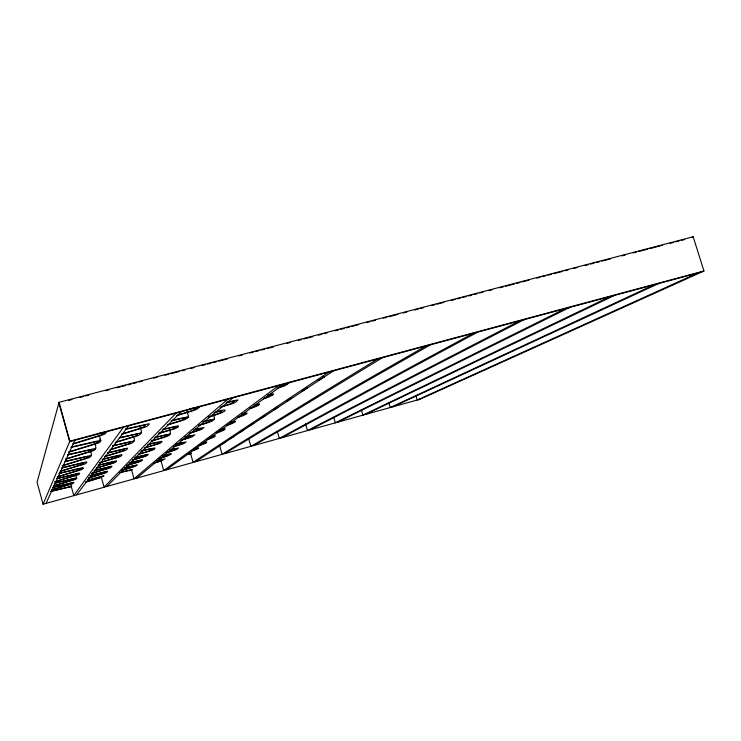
<?xml version="1.0" encoding="UTF-8"?>
<svg xmlns="http://www.w3.org/2000/svg" width="741" height="741" viewBox="0 0 741 741"><rect width="100%" height="100%" fill="white"/><g stroke="black" fill="none" stroke-linecap="round" stroke-linejoin="round"><path stroke-width="1.11" d="M213.056 414.83C217.076 419.563 211.685 421.518 208.277 422.481L198.607 425.445M90.152 451.102C93.033 454.548 90.671 457.929 87.095 458.225L63.078 465.589M65.764 459.198L91.356 451.325C95.756 450.75 97.293 447.416 94.339 443.044M419.082 399.64L703.95 270.993L693.159 236.777L59.067 402.307L37.05 482.308L43.08 504.223L419.841 399.297M243.363 430.178L239.825 432.179M43.08 504.223L69.858 441.173L59.067 402.307M46.099 503.25L74.85 440.274M133.139 436.495C136.437 440.321 132.991 443.414 129.453 443.896L110.066 449.843M139.79 427.464C143.411 432.281 140.364 435.458 136.02 436.217L115.226 442.618M97.303 441.71L96.45 443.09A5.891 0.472 -15.5 0 1 92.792 444.489M169.18 429.678C172.644 433.698 168.42 436.384 165.021 437.014L151.942 441.015M123.432 427.233L73.776 495.553L70.747 484.633M76.694 494.738L128.545 425.862M144.06 426.825L145.412 425.241A5.993 0.5 -15.6 0 0 142.476 425.566L125.961 429.28M149.052 424.074L147.246 426.149A5.928 0.491 -15.7 0 1 143.337 427.659L121.774 434.309M176.219 413.061L104.073 487.124L101.35 477.352L104.009 475.722L87.558 479.816M106.963 486.318L181.23 411.709M185.065 418.035L182.379 420.101L167.605 424.741M195.809 407.865L193.707 409.847A6.085 0.519 -15.8 0 1 189.613 411.403L177.794 415.053M120.218 472.545L129.87 470.266L129.369 470.776L132.278 469.535L119.347 472.61M199.533 406.698L196.911 409.152A6.03 0.509 -15.8 0 1 192.753 410.746L176.664 415.72M228.024 399.149L134.056 478.788L131.639 470.155M136.918 477.991L232.943 397.834M232.053 403.123L234.239 401.335M278.875 385.505L163.724 470.535L160.992 460.874L153.665 463.162M166.549 469.748L283.71 384.199M282.766 385.922L285.822 383.699A6.039 0.519 -16.2 0 0 283.433 383.884M328.8 372.102L193.077 462.365L190.344 452.77M320.056 379.587L323.984 376.993M195.874 461.587L333.543 370.824M377.827 358.94L222.124 454.289L219.697 445.804M224.894 453.52L382.486 357.69M425.973 346.01L250.866 446.295L248.633 438.524M253.607 445.536L430.549 344.787M473.267 333.32L279.311 438.385L277.403 431.762M282.025 437.625L477.76 332.107M519.728 320.844L307.469 430.549L305.551 423.963M310.155 429.808L524.146 319.658M691.751 237.49L693.159 236.777M565.383 308.589L335.34 422.805L333.737 417.34M337.998 422.064L569.718 307.422M610.241 296.548L362.923 415.127L361.321 409.699M365.554 414.395L614.511 295.4M654.34 284.711L390.229 407.531L388.951 403.215M392.832 406.809L658.527 283.581M697.679 273.068L417.257 400.02L415.979 395.722M302.133 391.1L307.2 388.034L306.431 388.015M230.905 438.237L233.693 436.532L232.998 436.597M273.818 409.81L278.014 407.291L276.699 407.42M250.171 425.427L253.709 423.333L252.977 423.38M287.045 400.964L291.658 398.019M230.664 438.32L229.46 438.718M221.874 444.054L224.949 442.303L224.264 442.377M261.073 418.026L265.574 415.497L264.833 415.534M239.121 416.674L244.067 414.006L241.872 414.312M249.217 425.76L248.467 425.992M264.166 398.195C266.047 398.176 273.346 393.712 267.853 395.296M200.598 444.822L204.321 442.886L202.386 443.211M221.29 444.239L220.29 444.554M227.895 424.713L232.665 422.287L230.886 422.527M217.585 432.253L222.504 429.669L220.447 429.993M208.629 438.802L212.787 436.727L210.796 437.051M101.285 477.408L85.734 482.122M73.053 443.739L97.831 436.069A6.243 0.537 -15.5 0 0 101.749 434.559L102.786 432.837A6.308 0.546 -15.5 0 0 101.258 432.883M73.266 444.007L101.23 435.356A6.178 0.528 -15.5 0 0 105.185 433.8L106.509 431.67A6.261 0.537 -15.5 0 0 106.389 431.54M250.439 408.041C252.283 408.078 259.35 403.864 254.172 405.299M121.793 434.004L140.16 428.335M68.857 451.871L92.801 444.489M68.848 452.167L96.015 443.794A5.835 0.472 -15.5 0 0 99.729 442.349L100.804 440.617A5.9 0.482 -15.5 0 0 97.729 440.997L71.219 447.045M277.097 388.247L281.385 386.922A5.919 0.5 -16.2 0 0 285.785 385.264L289.536 382.541A6.002 0.509 -16.2 0 0 288.768 382.375M221.466 406.67L227.941 404.679A5.817 0.482 -16 0 0 232.09 403.104M220.133 407.374L230.886 404.067A5.798 0.482 -16 0 0 235.045 402.493L237.907 400.168A5.872 0.491 -16 0 0 235.416 400.372L226.533 402.344M167.364 425.093L185.167 419.536L188.566 416.942A5.771 0.472 -15.8 0 0 185.917 417.22L172.496 420.249M115.457 442.266L133 436.875C135.501 437.07 140.419 432.466 135.075 434.393L119.292 438.014M65.884 458.901L88.309 452.001C91.18 452.084 94.403 447.981 89.568 449.889L67.811 454.928M263.222 398.751C266.399 398.797 281.395 391.165 268.14 394.888M209.601 416.386C213.445 416.451 232.535 407.754 214.066 412.811M208.054 417.118L218.975 413.765C227.255 411.005 228.172 407.689 215.325 412.209M158.824 433.3L170.55 429.706C172.764 429.799 178.22 425.584 173.088 427.27L163.094 429.567M159.028 433.494L173.403 429.076C175.626 429.252 181.795 424.454 176.441 426.195L163.131 429.261M110.39 449.5L126.572 444.535C128.971 444.693 133.463 440.478 128.443 442.303L112.817 445.943M62.327 465.58L84.196 458.874C86.938 458.966 90.022 454.993 85.41 456.845L65.254 461.587M249.791 408.486C251.921 408.837 266.751 401.659 255.367 404.734M200.2 424.713C204.664 424.389 220.17 417.016 203.173 421.805M151.386 440.96L162.298 437.616C164.446 437.718 169.652 433.633 164.734 435.282L154.804 437.598M104.703 456.456L120.672 451.565C122.978 451.686 127.091 447.823 122.358 449.555L107.954 452.955M105.342 456.475L123.423 450.945C125.748 451.139 130.305 446.777 125.442 448.583L107.732 452.751M59.975 471.257L80.556 464.959C83.187 464.978 85.873 461.541 81.584 463.245L61.577 468.006M60.605 471.285L83.325 464.329C85.937 464.487 89.013 460.485 84.585 462.291L62.374 467.571M237.565 417.378C240.649 417.378 254.543 410.384 241.807 414.052M190.326 432.753C193.271 432.846 210.064 425.51 194.253 429.808M189.594 433.198L201.265 429.53L204.016 427.446L194.077 429.595M145.245 447.61L154.98 444.637C164.761 441.238 154.304 441.905 148.246 444.739M144.625 448.009L157.592 444.054C159.565 444.22 165.011 440.006 160.075 441.701L147.968 444.563M99.998 462.523L115.439 457.808C117.689 457.882 121.357 454.381 116.967 455.984L102.591 459.42M99.34 462.921L118.06 457.216C120.264 457.392 124.571 453.297 119.903 455.057L102.221 459.272M57.733 476.658L77.092 470.748C79.648 470.804 82.39 467.191 78.185 468.923L59.336 473.462M57.177 477.019L79.741 470.137C82.223 470.359 85.447 466.135 81.047 468.025L58.882 473.351M226.7 425.278C229.71 425.214 242.52 418.915 230.303 422.416M192.364 450.556L196.384 448.648L194.503 448.981M161.084 460.911L165.132 458.846L156.666 460.791M182.805 439.524C186.565 439.256 199.524 433.068 185.343 437.144M180.887 440.302L192.132 436.801L194.883 434.847L185 436.995M138.354 454.261L148.024 451.315C157.583 448.009 148.033 448.12 141.392 451.325M138.715 454.344L150.516 450.75C152.461 450.926 157.935 446.61 153.091 448.305L140.957 451.213M96.163 468.108L110.437 463.764C112.604 463.801 116.013 460.578 111.826 462.106L98.562 465.311M96.506 468.192L112.956 463.181C115.114 463.301 119.051 459.55 114.623 461.235L98.053 465.228M54.751 481.659L74.091 475.768C76.545 475.703 78.703 472.869 74.943 474.342L57.205 478.649M55.158 481.706L76.629 475.176C79.037 475.259 81.63 471.86 77.666 473.49L56.612 478.593M216.335 432.818C219.373 432.8 232.192 426.279 220.04 429.873M173.477 446.638L181.508 444.109L183.379 442.748L175.728 444.405M173.663 446.758L183.879 443.563L186.176 441.868L176.339 444.054M132.324 460.059L143.911 456.493L145.903 455.113L134.825 457.614M132.583 460.152L144.375 456.567C146.218 456.688 150.868 453.057 146.431 454.613L135.353 457.29M91.791 473.295L107.788 468.395L109.649 467.025L94.014 470.674M92.023 473.388L108.51 468.377C110.557 468.507 114.234 464.978 110.038 466.589L94.468 470.378M54.056 485.679L71.293 480.446C73.665 480.39 75.832 477.565 72.127 479.057L54.278 483.428M53.278 486.087L73.72 479.872C76.036 479.964 78.555 476.648 74.73 478.241L54.667 483.151M207.313 439.367C210.305 439.237 221.967 433.55 210.222 436.995M166.271 452.547C168.522 452.797 183.527 446.397 170.523 449.963M166.373 452.686L176.275 449.62L178.609 447.981L169.865 449.935M126.655 465.478L138.41 461.856L140.151 460.569L129.045 463.116M126.813 465.589L138.641 461.995C140.429 462.115 144.912 458.577 140.633 460.105L130.546 462.569M88.753 477.815L103.657 473.258L105.398 471.998L89.717 475.703M88.874 477.936L104.351 473.23C106.371 473.304 109.761 470.053 105.759 471.591L91.162 475.176M51.407 489.931L70.024 484.262L71.766 483.049L53.435 487.421M51.592 490.023L71.108 484.105C73.35 484.142 75.573 481.215 71.988 482.687L52.731 487.439M198.866 445.498C201.737 445.406 213.26 439.802 201.811 443.174M160.621 457.753L167.373 455.641L168.967 454.483L162.687 455.872M158.407 458.577C162.446 458.762 182.351 449.815 163.103 455.595M121.487 470.378L133.01 466.849L134.76 465.672L124.08 468.145M121.552 470.507L135.307 466.302L137.252 464.885L124.432 467.895M85.613 482.02L99.924 477.658L101.563 476.482L99.442 476.871M192.299 450.713C195.624 450.259 203.951 445.934 193.762 449M153.656 463.023C156.666 462.819 170.689 457.067 156.379 461.022M74.267 478.992L76.777 478.306M139.706 460.985L142.161 460.309M203.664 443.377L206.063 442.72M80.389 469.09L83.131 468.34M151.794 449.537L154.471 448.805M221.429 430.475L224.041 429.761M92.014 450.269L95.2 449.398M174.691 427.853L177.784 427.02M254.987 406.096L257.988 405.281M87.892 456.947L90.921 456.123M166.577 435.541L169.522 434.745M243.104 414.728L245.966 413.95M96.997 442.201L100.368 441.293L99.776 439.172M184.463 418.6L187.732 417.72M269.27 395.722L272.447 394.86M69.858 441.173L703.95 270.993M701.801 271.966L69.645 441.673L58.891 402.937M102.332 433.568L105.907 432.614M194.92 408.708L198.375 407.772M284.525 384.635L287.869 383.736M68.58 400.409L71.942 399.529M79.787 397.482L83.14 396.602M85.382 396.018L88.744 395.138M105.546 390.748L108.908 389.877M116.754 387.83L120.811 386.765M122.348 386.367L125.711 385.487M127.952 384.903L131.314 384.023M133.556 383.44L136.918 382.56M139.151 381.976L142.513 381.096M153.72 378.169L157.073 377.299M164.919 375.252L168.281 374.372M170.523 373.788L179.479 371.445M181.721 370.861L185.083 369.981M190.687 368.518L194.04 367.638M201.885 365.591L205.248 364.711M207.489 364.127L210.842 363.257M213.084 362.664L216.446 361.793M218.688 361.2L227.654 358.866M238.852 355.939L242.214 355.059M250.05 353.012L253.413 352.132M255.654 351.549L259.017 350.669M261.258 350.085L264.62 349.215M266.853 348.622L273.577 346.871M287.017 343.361L290.379 342.481M298.225 340.434L301.587 339.554M303.819 338.97L312.785 336.627M318.389 335.173L321.742 334.293M323.984 333.709L327.346 332.829M335.191 330.782L338.544 329.902M340.786 329.319L344.148 328.439M346.39 327.855L349.752 326.976M351.994 326.392L358.709 324.641M366.554 322.585L369.916 321.714M372.158 321.131L375.511 320.251M383.356 318.204L386.719 317.324M388.96 316.74L397.917 314.397M403.521 312.934L406.883 312.054M414.719 310.007L418.081 309.136M419.758 308.691L423.685 307.672M431.521 305.625L434.884 304.746M437.125 304.162L443.85 302.402M451.686 300.355L455.048 299.475M457.29 298.892L460.652 298.012M462.893 297.428L466.246 296.557M468.488 295.965L471.85 295.094M474.092 294.501L477.454 293.631M479.696 293.047L483.058 292.167M488.652 290.704L492.015 289.824M499.86 287.777L503.213 286.897M505.455 286.313L514.421 283.97M516.662 283.386L520.025 282.516M522.257 281.923L528.981 280.172M536.827 278.125L540.18 277.245M542.421 276.662L545.784 275.782M548.025 275.198L551.387 274.318M553.629 273.735L562.586 271.391M564.827 270.808L568.19 269.928M573.793 268.474L577.146 267.594M584.992 265.547L588.354 264.667M590.596 264.083L593.949 263.203M596.19 262.62L599.552 261.74M601.794 261.156L610.76 258.813M621.958 255.886L625.321 255.015M633.157 252.968L636.519 252.088M638.761 251.505L647.727 249.161M649.959 248.578L662.287 245.354M670.123 243.307L673.486 242.437M675.727 241.844L679.089 240.973M681.331 240.39L684.693 239.51M51.101 491.274L71.673 486.281L69.043 487.448L69.302 487.032L50.86 491.487M187.566 454.001L191.586 453.122L188.427 454.446L189.196 453.872L187.371 454.205M65.078 461.365L91.347 455.409M112.743 445.674L134.38 440.886M155.786 437.107L170.374 433.93M203.164 421.527L214.297 419.156M67.903 454.613L95.821 448.398M70.979 447.425L94.218 442.127A5.937 0.482 -15.5 0 1 97.34 441.701M119.375 437.681L141.318 432.92M125.229 429.095L146.144 424.38A6.002 0.5 -15.7 0 1 149.089 424.065M171.171 420.879L182.388 418.341A5.808 0.472 -15.8 0 1 185.102 418.026M241.844 430.382L243.039 430.15M226.19 402.78L231.766 401.539A5.872 0.491 -16 0 1 234.286 401.326M189.715 408.875L193.012 408.143A6.15 0.528 -15.8 0 1 194.244 407.893M187.019 411.283L188.603 416.84M99.322 435.236L100.813 440.571M75.869 475.018L76.471 477.213M282.793 385.913A5.974 0.5 -16.2 0 1 278.468 387.515M144.097 426.807A5.937 0.491 -15.6 0 1 140.151 428.335M197.245 406.837A6.113 0.528 -15.8 0 1 199.57 406.689M195.17 407.754A6.15 0.528 -15.8 0 1 195.846 407.846M324.076 376.789A5.78 0.472 -16.3 0 1 324.03 376.984M322.715 376.928A5.78 0.472 -16.3 0 1 323.604 376.789M320.093 379.577A5.706 0.463 -16.3 0 1 318.13 380.411M104.259 431.818A6.261 0.537 -15.5 0 1 105.454 431.605M99.516 433.244A6.308 0.546 -15.5 0 1 99.998 433.133"/></g></svg>
